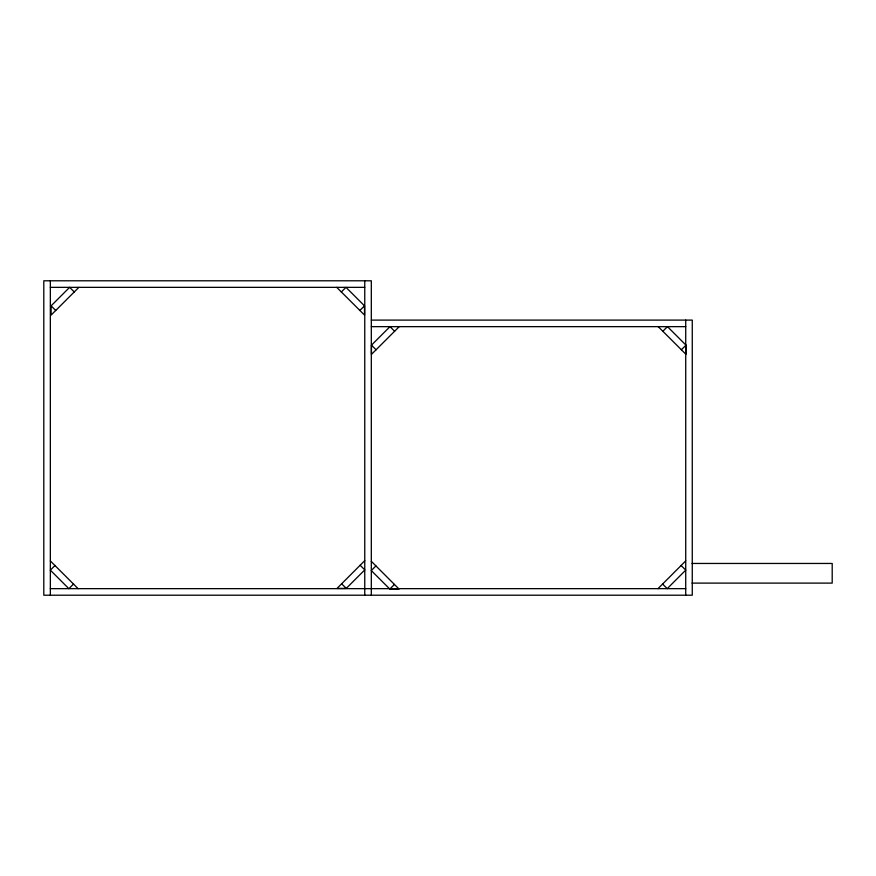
<?xml version="1.0" encoding="UTF-8"?>
<svg xmlns="http://www.w3.org/2000/svg" width="876" height="876" viewBox="0 0 876 876"><rect width="100%" height="100%" fill="white"/><g stroke="black" fill="none" stroke-linecap="round" stroke-linejoin="round"><path stroke-width="1.31" d="M78.873 287.35L51.104 315.075L51.104 305.855L69.631 287.328L74.263 291.96M54.98 565.524L50.348 570.156L68.876 588.683L73.507 584.051M341.344 291.96L345.976 287.328L364.504 305.855L364.504 315.075L336.734 287.35M359.872 310.487L364.504 305.855M399.237 326.649L371.468 354.375L371.468 345.155L389.995 326.628L394.627 331.259M364.755 560.64L337.03 588.409L346.25 588.409L364.777 569.882L360.145 565.25M375.924 565.918L371.293 570.55L389.82 589.066L399.04 589.066L371.315 561.297M389.82 589.066L394.452 584.434M662.836 331.259L667.468 326.628L685.996 345.155L685.996 354.375L658.226 326.649M681.364 349.787L685.996 345.155M657.986 588.65L685.722 560.881M50.348 287.35L364.755 287.35M371.315 320.101L692.27 320.101L692.27 595.209L43.8 595.209L43.8 280.791L371.315 280.791L371.315 595.209M371.315 326.649L685.722 326.649M692.04 563.454L832.2 563.454L832.2 583.109L692.04 583.109M50.348 588.65L685.722 588.65M681.112 565.491L685.744 570.123L667.216 588.65L662.585 584.018M371.468 345.155L376.1 349.787M341.618 583.777L346.25 588.409M51.104 305.855L55.735 310.487M50.348 560.936L78.117 588.661M685.722 320.101L685.722 595.209M364.755 280.791L364.755 595.209M50.348 280.791L50.348 595.209"/></g></svg>
